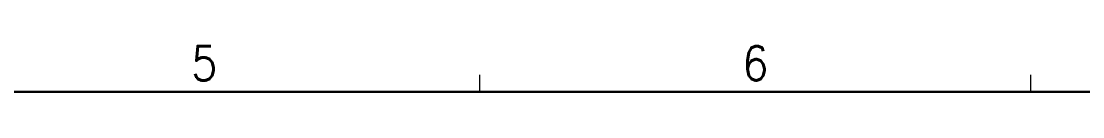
# Model space of a CAD drawing. Header units: millimetres. Extents: x -856 to 354, y -259 to 596.
# Drawn here: x -205.1 to 61.9, y 567.1 to 578.6 of the extents above; entities that cross this region are included whole.
import ezdxf
from ezdxf.enums import TextEntityAlignment as Align

# ---------------------------------------------------------------- set-up
doc = ezdxf.new("R2010")
doc.units = ezdxf.units.MM
doc.layers.add('AM_BOR', color=7, linetype='Continuous', lineweight=15)
doc.styles.add('TOKURA STANDARD', font='simplex.shx', dxfattribs={"width": 0.9, "bigfont": 'extfont.shx'})

# ---------------------------------------------------------------- blocks, each defined once
blk = doc.blocks.new('TOKURA_JIS_A3_2008')
at = {"layer": 'AM_BOR'}
for p, q in [((266.025, 287), (266.025, 288.5)), ((314.15, 287), (314.15, 288.5))]:
    blk.add_line(p, q, dxfattribs=at)
at = {"layer": 'AM_BOR', "lineweight": 30}
blk.add_line((25.4, 287), (410.4, 287), dxfattribs=at)
at = {"layer": 'AM_BOR', "style": 'TOKURA STANDARD', "width": 0.9}
for s, p in [('5', (241.963, 288)), ('6', (290.087, 288))]:
    blk.add_text(s, height=3, dxfattribs=at).set_placement(p, align=Align.CENTER)

msp = doc.modelspace()

# ---------------------------------------------------------------- block references
at = {"layer": 'AM_BOR', "lineweight": 0, "xscale": 2.88, "yscale": 2.88, "zscale": 2.88}
msp.add_blockref('TOKURA_JIS_A3_2008', (-855.927, -259.497), dxfattribs=at)

doc.saveas('drawing.dxf')
